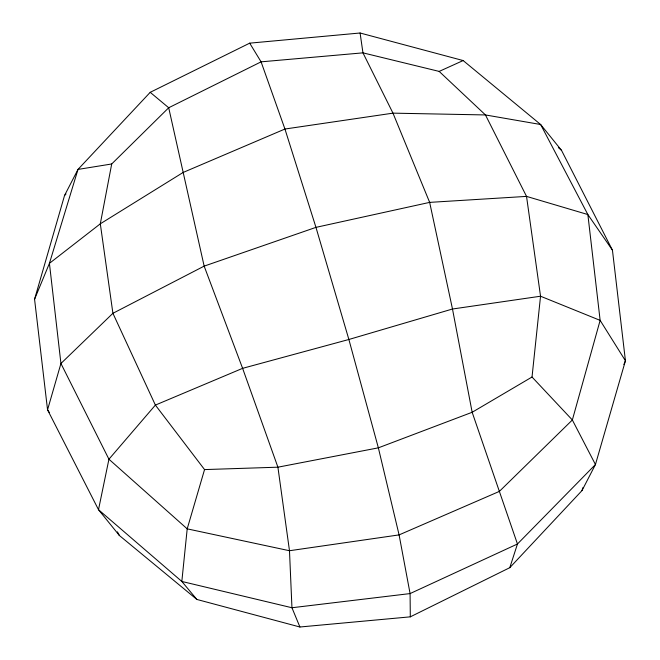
<?xml version="1.0" encoding="UTF-8"?>
<svg xmlns="http://www.w3.org/2000/svg" width="660" height="660" viewBox="0 0 660 660"><rect width="100%" height="100%" fill="white"/><g stroke="black" fill="none" stroke-linecap="round" stroke-linejoin="round"><path stroke-width="0.99" d="M623.873 364.534L625.433 360.756L600.138 320.372L540.54 296.224L452.488 309.012L348.876 339.479L242.608 368.338L155.389 405.091L108.933 459.22L98.505 509.693L181.83 581.452L291.951 607.744L410.083 593.579L517.457 543.997L595.444 464.541L572.352 419.983L532.026 377.017L540.54 296.224L526.532 196.391L485.463 114.947L439.172 71.412L362.95 52.849L261.088 61.842L168.704 107.753L111.705 163.977L100.312 223.814L112.91 313.302L155.389 405.091L204.55 469.582L187.201 528.85L181.83 581.452L196.853 599.445L299.912 627L410.305 616.844L509.792 567.674L582.005 490.578L595.444 464.541L625.433 360.756L612.447 250.165L561.495 150.307L540.631 124.509L463.147 60.555L360.088 33L249.695 43.156L150.208 92.326L77.996 169.422L64.556 195.459L34.567 299.244L47.553 409.835L98.505 509.693L119.369 535.491L196.853 599.445M582.005 490.578L582.895 487.641M509.792 567.674L517.457 543.997L472.156 412.277L452.488 309.012L429.66 202.381L392.98 113.149L362.95 52.849L360.088 33M34.567 299.244L49.426 263.356L77.996 169.422L111.705 163.977M64.556 195.459L66 193.99M532.026 377.017L472.156 412.277L378.361 447.843L277.909 467.189L204.55 469.582M439.172 71.412L463.147 60.555M150.208 92.326L168.704 107.753L204.154 266.128L242.608 368.338L277.909 467.189L289.484 550.729L291.951 607.744L299.912 627M558.385 147.625L561.495 150.307M612.447 250.165L587.862 214.549L540.631 124.509L485.463 114.947L392.98 113.149L284.938 129.03L183.1 172.475L100.312 223.814L49.426 263.356L60.934 363.495L108.933 459.22L187.201 528.85L289.484 550.729L399.094 534.897L499.364 491.403L572.352 419.983L600.138 320.372L587.862 214.549L526.532 196.391L429.66 202.381L315.959 227.362L204.154 266.128L112.91 313.302L60.934 363.495L47.553 409.835L49.31 412.376M249.695 43.156L261.088 61.842L284.938 129.03L315.959 227.362L348.876 339.479L378.361 447.843L399.094 534.897L410.083 593.579L410.305 616.844M117.455 531.853L119.369 535.491"/></g></svg>
